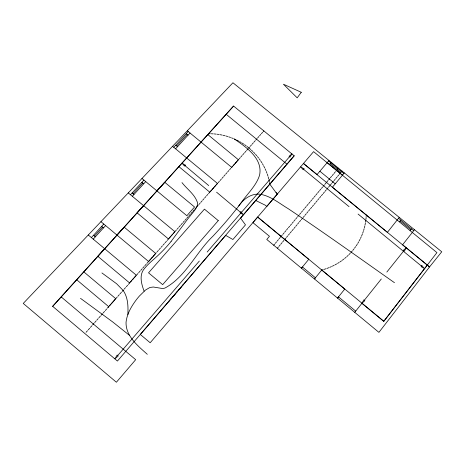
<?xml version="1.0" encoding="UTF-8"?>
<svg xmlns="http://www.w3.org/2000/svg" width="465" height="465" viewBox="0 0 465 465"><rect width="100%" height="100%" fill="white"/><g stroke="black" fill="none" stroke-linecap="round" stroke-linejoin="round"><path stroke-width="0.7" d="M127.869 314.578C128.171 307.603 128.142 300.285 125.108 293.839A24.122 23.32 -25.2 0 0 122.987 290.282L116.634 283.766L101.934 272.949M366.17 216.527L366.275 214.981M365.932 219.399L366.135 217.481M365.537 222.212L365.833 220.334M365.019 225.014L365.385 223.154M364.362 227.786L364.845 225.932M363.607 230.518L364.142 228.71M362.665 233.221L363.316 231.425M171.068 241.492L187.616 219.155L194.614 210.447L196.387 207.727L197.375 205.071A7.58 7.312 8.3 0 0 197.387 202.316C194.661 194.236 187.052 189.162 181.995 182.611M361.648 235.865L362.345 234.11M361.259 236.737L360.456 238.452M360.026 239.33L359.149 240.986M358.689 241.841L357.742 243.48M357.23 244.294L356.202 245.875M355.644 246.642L354.516 248.188M383.799 321.257L436.931 252.611L313.59 151.642L150.183 342.763L140.32 334.463L225.717 235.377L232.895 239.522L245.485 224.857L240.556 218.172L294.24 155.851L233.581 106.061L97.807 256.296L129.561 282.894L136.332 275.216L88.28 234.994M303.442 163.517L427.329 265.096L383.84 321.292L257.68 217.074L252.937 222.654L269.456 236.29L266.776 239.469L314.421 278.942L315.41 277.768L302.43 266.997L301.436 268.206L308.743 259.307L257.68 217.074M353.952 248.955L352.749 250.437M399.237 217.399L387.421 232.337L332.411 187.203L344.333 172.916L441.75 251.786L429.538 266.933L378.917 332.365L314.445 278.959L321.739 270.037L323.262 269.59M414.484 229.71L402.568 244.793L429.538 266.933L427.329 265.096M354.76 312.329L361.915 303.296L363.816 299.873L364.833 300.704L361.915 303.296L383.724 321.332M364.298 300.291L381.3 279.006M386.839 272.054L403.876 250.74M410.124 230.617L411.49 228.908M238.719 205.954C243.997 198.23 253.349 191.859 263.021 194.864C272.368 197.375 280.035 203.804 288.207 208.686C324.088 232.686 359.178 257.854 394.477 282.697M399.418 221.84L400.795 220.137M286.492 237.388L287.713 235.883M293.932 228.495L295.147 227.001M306.842 213.092L308.039 211.616M319.595 197.869L320.78 196.41M332.196 182.826L333.364 181.385M339.328 174.305L340.49 172.875M280.97 236.609L282.197 235.11M288.44 227.716L289.654 226.222M301.384 212.307L302.587 210.831M314.177 197.084L315.369 195.626M326.819 182.036L327.994 180.594M333.975 173.515L335.143 172.079M329.464 164.511L330.859 162.831M277.355 248.275L278.355 247.072M341.095 172.178L342.019 171.073M178.229 290.509L179.554 288.928M273.711 245.224L274.693 244.049M337.52 169.26L338.468 168.132M352.139 251.17L350.86 252.588M332.173 175.619L333.364 174.206M335.747 171.387L336.939 169.975M306.865 205.745L308.086 204.292M310.527 201.403L311.748 199.962M312.341 199.229L313.555 197.788M315.985 194.916L317.2 193.481M317.793 192.754L319.002 191.318M319.595 190.592L320.803 189.162M321.414 188.459L322.623 187.029M323.21 186.308L324.419 184.878M325.006 184.157L326.209 182.733M328.61 179.891L329.807 178.473M330.388 177.758L331.586 176.34M284.696 232.145L285.946 230.669M286.556 229.919L287.8 228.443M290.288 225.502L291.532 224.031M292.136 223.287L293.374 221.817M293.985 221.073L295.223 219.608M295.85 218.887L297.089 217.422M297.693 216.684L298.925 215.225M299.524 214.481L300.756 213.028M303.215 210.116L304.441 208.663M305.04 207.925L306.266 206.477M308.708 203.583L309.928 202.136M275.332 243.317L276.594 241.823M277.21 241.068L278.465 239.58M279.081 238.83L280.331 237.342M282.836 234.377L284.086 232.895M317.764 200.02L318.973 198.578M321.396 195.701L322.605 194.271M323.192 193.539L324.401 192.109M324.989 191.382L326.198 189.953M326.808 189.249L328.011 187.819M328.598 187.099L329.801 185.675M330.388 184.948L331.586 183.524M333.975 180.687L335.172 179.269M335.753 178.548L336.945 177.136M337.532 176.415L338.718 175.003M292.061 230.698L293.299 229.222M295.781 226.281L297.019 224.81M297.623 224.066L298.856 222.596M299.46 221.852L300.692 220.387M301.326 219.666L302.552 218.207M303.157 217.463L304.383 216.004M304.988 215.266L306.214 213.807M308.661 210.901L309.888 209.448M310.486 208.709L311.707 207.262M312.3 206.53L313.52 205.082M314.142 204.368L315.357 202.926M315.956 202.194L317.171 200.746M278.971 246.316L280.232 244.823M280.872 244.09L282.127 242.596M282.737 241.841L283.993 240.359M284.603 239.603L285.853 238.115M288.352 235.151L289.596 233.674M290.207 232.924L291.45 231.448M343.862 259.081L342.316 260.243M328.976 160.506L317.054 174.567L303.552 163.488M269.526 182.507L269.828 184.187L276.041 192.632L277.564 193.847L266.788 206.448L265.283 205.199L255.767 200.502M94.674 322.6L96.075 320.966M108.124 307.359L108.816 306.551L107.403 308.144M117.936 296.24L119.313 294.641M132.508 279.738L133.862 278.157M155.031 254.216L156.362 252.664M169.144 238.231L170.457 236.702M183.082 222.439L184.378 220.927M196.852 206.844L198.137 205.35M204.647 198.009L205.914 196.526M218.131 182.733L219.387 181.263M231.483 167.609L232.727 166.162M244.677 152.665L245.904 151.235M252.14 144.202L253.355 142.778M168.377 301.93L169.434 300.692M182.251 285.818L183.274 284.621M294.153 155.729L117.424 361.049L52.609 306.29L104.654 248.711M117.657 355.568L199.316 261.068M207.146 252.047L289.538 156.711M170.103 299.896L171.463 298.327M172.155 297.554L173.509 295.99M174.172 295.194L175.526 293.63M176.189 292.84L177.543 291.276M180.24 288.161L181.588 286.609M167.121 240.486L174.892 231.675L128.264 192.911M208.483 193.632L217.475 183.443L172.556 146.301M207.82 134.571L238.394 159.745L231.68 167.359L187.314 130.77M257.686 137.878L258.924 136.483M261.394 133.699L262.626 132.31M235.255 163.308L236.516 161.884M237.133 161.163L238.394 159.745M239.039 159.047L240.295 157.629M240.911 156.908L242.166 155.49M242.782 154.775L244.038 153.363M246.537 150.538L247.787 149.131M248.403 148.416L249.647 147.01M250.257 146.295L251.507 144.894M253.989 142.092L255.233 140.692M255.843 139.982L257.081 138.587M259.551 135.797L260.789 134.408M210.413 191.435L211.703 189.982M212.36 189.267L213.644 187.814M214.278 187.075L215.562 185.628M216.196 184.89L217.481 183.443M220.044 180.554L221.323 179.112M221.95 178.38L223.229 176.938M223.851 176.212L225.13 174.77M225.775 174.067L227.048 172.631M227.676 171.899L228.943 170.469M229.571 169.742L230.838 168.313M233.372 165.459L234.633 164.029M181.083 224.671L182.408 223.177M185.053 220.195L186.372 218.707M187.017 217.951L188.337 216.469M188.982 215.714L190.301 214.231M190.97 213.499L192.283 212.023M192.923 211.273L194.236 209.791M194.876 209.047L196.189 207.57M198.799 204.623L200.101 203.153M200.741 202.409L202.043 200.944M202.682 200.2L203.984 198.735M206.576 195.806L207.849 194.37M152.985 256.5L154.339 254.971M157.054 251.914L158.402 250.391M159.065 249.618L160.419 248.095M161.082 247.322L162.43 245.805M163.116 245.055L164.459 243.538M165.121 242.771L166.464 241.254M171.137 235.958L172.474 234.453M173.131 233.686L174.462 232.186M175.119 231.419L176.45 229.919M177.124 229.181L178.455 227.681M179.106 226.926L180.432 225.426M130.415 282.069L131.804 280.505M134.565 277.39L135.943 275.838M136.623 275.048L138 273.496M138.675 272.711L140.046 271.159M140.744 270.398L142.116 268.851M142.79 268.067L144.162 266.526M144.83 265.742L146.196 264.201M146.87 263.417L148.236 261.882M148.928 261.121L150.288 259.586M150.956 258.807L152.317 257.279M101.045 315.34L102.463 313.741M105.299 310.544L106.712 308.952M109.508 305.743L110.92 304.156M111.635 303.372L113.041 301.791M113.733 300.983L115.134 299.402M115.826 298.6L117.227 297.019M120.022 293.863L121.417 292.293M122.103 291.491L123.498 289.922M124.184 289.125L125.573 287.556M126.282 286.783L127.672 285.219M128.352 284.423L129.741 282.86M86.077 332.295L87.513 330.673M88.245 329.877L89.681 328.255M90.384 327.436L91.814 325.825M92.518 325.006L93.947 323.396M96.801 320.176L98.225 318.572M98.923 317.758L100.347 316.154M103.184 312.951L104.602 311.352M116.942 235.081L124.138 227.112L155.699 253.442L148.585 261.51L100.94 221.671M143.58 205.635L137.07 212.842L168.464 238.975M156.938 190.882L164.715 182.263L194.55 206.995L186.86 215.719L141.97 178.49M52.685 306.435L233.581 106.061M133.071 193.719L142.79 183.036M173.8 147.324L188.209 131.531M94.43 236.057L102.573 227.123M93.244 239.138L105.607 225.589M132.333 196.3L145.714 181.588M91.378 237.603L103.771 224.037M130.485 194.748L143.906 180.071M176.659 145.929L187.18 134.414M175.59 148.823L190.034 133.013M263.231 131.607L263.858 130.921M350.215 253.297L348.884 254.669M348.192 255.337L346.803 256.628M344.612 258.499L346.082 257.273M339.962 261.9L341.566 260.824M337.52 263.452L339.159 262.44M334.969 264.864L336.666 263.946M332.382 266.172L334.108 265.317M329.708 267.363L331.516 266.573M327.017 268.421L328.807 267.701M326.064 268.712L324.215 269.345M208.599 133.711L210.325 133.728M211.325 133.757L213.284 133.856M214.289 133.926L216.231 134.141M217.213 134.234L219.16 134.53M220.119 134.693L222.096 135.059M223.037 135.286L224.973 135.739M225.891 135.989L227.809 136.559M228.734 136.85L230.588 137.489M231.541 137.849L233.354 138.57M236.947 140.197L238.679 141.098M236.034 139.791L234.238 138.954C246.095 147.085 263.12 158.577 259.557 175.288C256.076 186.134 247.124 193.94 240.876 203.159C232.209 214.725 222.787 225.694 212.9 236.232C196.015 252.344 185.907 276.751 164.941 288.056A10.869 10.643 -10.9 0 1 162.262 288.492L153.334 287.015L149.933 287.475L145.545 289.997L139.355 296.089A73.813 73.127 -50.7 0 0 136.338 299.768C131.38 306.371 126.962 313.881 126.05 322.233C125.608 336.143 137.954 345.896 147.306 354.318M241.242 142.546L239.545 141.552M242.091 143.069L243.741 144.109M80.503 298.344L112.71 321.954L129.659 335.48M244.567 144.65L246.159 145.801M246.944 146.394L248.496 147.591M344.333 172.916L232.936 82.758L23.25 303.43L116.39 382.242L135.675 359.678L61.241 296.961M186.262 133.676L188.069 135.135M398.499 218.23L413.705 230.71M330.173 163.663L340.874 172.434M400.103 220.968L410.804 229.739M327.174 162.645L342.467 175.16M319.891 171.254L335.224 183.82M328.586 160.942L343.85 173.474M303.628 169.33L349.052 206.652M358.091 214.063L421.511 266.131M226.17 114.274L286.917 164.139M276.041 192.632L277.524 193.847M93.488 235.278L95.377 236.836M321.739 270.037L344.751 289.067L337.526 298.071L338.479 296.868L355.719 311.126M178.88 166.621L209.779 192.173M175.764 145.161L177.578 146.678M184.936 165.604L208.727 185.587M216.585 192.196L240.486 212.267M141.883 182.297L143.697 183.815M83.851 271.915L115.756 298.693L108.717 306.679L76.737 279.802M132.141 192.958L133.955 194.486M101.678 226.345L103.515 227.897M249.24 148.225L250.728 149.498M251.449 150.154L252.85 151.474M253.53 152.177L254.89 153.59M255.547 154.316L256.82 155.775M257.412 156.531L258.621 158.059M259.197 158.832L260.319 160.413M260.871 161.216L261.929 162.866M262.417 163.692L263.364 165.371M263.829 166.22L264.69 167.952M265.899 170.562L265.131 168.824M266.276 171.463L266.986 173.271M144.121 291.195C141.424 284.057 138.779 274.757 144.586 268.381C148.858 263.091 154.357 259.005 159.21 254.291A139.866 130.898 -6.3 0 0 171.073 241.498M267.317 174.177L267.91 176.014M268.195 176.921L268.7 178.763M268.915 179.699L269.351 181.571M406.189 247.874L404.376 251.17L403.37 250.31L406.189 247.874M291.91 153.927L290.009 157.112L289.044 156.287L291.91 153.927M117.157 355.132L114.89 358.817L118.209 356.01L117.157 355.132M301.262 92.285L297.199 97.842L283.435 84.212L301.262 92.285M421.883 265.672L421.139 266.643L424.528 268.619L421.883 265.672M304.017 168.842L303.215 169.795L300.634 166.859L304.017 168.842M218.277 220.613L162.663 284.644L148.533 272.833L204.437 209.145L218.277 220.613M240.911 211.796L240.062 212.738L243.497 214.789L240.911 211.796M185.355 165.156L184.495 166.075L181.943 163.116L185.355 165.156"/></g></svg>
